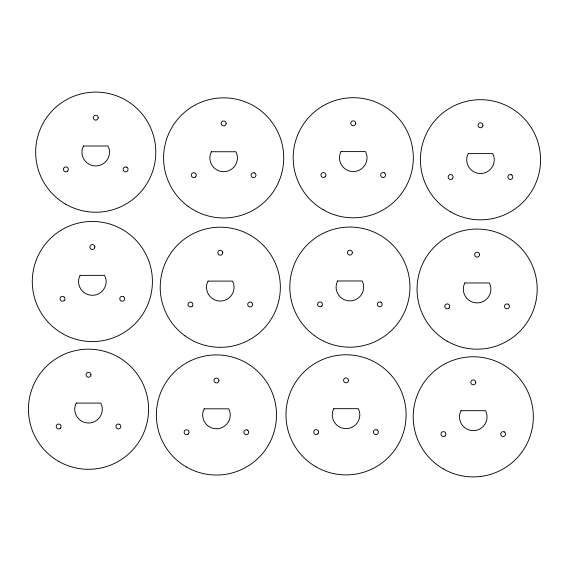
<?xml version="1.0" encoding="UTF-8"?>
<svg xmlns="http://www.w3.org/2000/svg" width="569" height="569" viewBox="0 0 569 569"><rect width="100%" height="100%" fill="white"/><g stroke="black" fill="none" stroke-linecap="round" stroke-linejoin="round"><path stroke-width="0.85" d="M98.188 117.698L98.11 118.338A2.461 2.461 0 0 1 93.352 118.338L93.266 117.698A2.461 2.461 0 0 1 95.727 115.237A2.461 2.461 0 0 1 98.188 117.698M94.817 247.053L94.731 247.693A2.461 2.461 0 0 1 89.98 247.693L89.895 247.053A2.461 2.461 0 0 1 92.356 244.592A2.461 2.461 0 0 1 94.817 247.053M90.976 374.772L90.891 375.412A2.461 2.461 0 0 1 86.132 375.412L86.054 374.772A2.461 2.461 0 0 1 88.515 372.311A2.461 2.461 0 0 1 90.976 374.772M226.113 123.437L226.028 124.07A2.461 2.461 0 0 1 221.277 124.07L221.192 123.437A2.461 2.461 0 0 1 223.653 120.977A2.461 2.461 0 0 1 226.113 123.437M222.742 252.792L222.657 253.433A2.461 2.461 0 0 1 217.906 253.433L217.82 252.792A2.461 2.461 0 0 1 220.281 250.332A2.461 2.461 0 0 1 222.742 252.792M218.901 380.512L218.816 381.152A2.461 2.461 0 0 1 214.058 381.152L213.98 380.512A2.461 2.461 0 0 1 216.44 378.051A2.461 2.461 0 0 1 218.901 380.512M355.717 123.295L355.632 123.935A2.461 2.461 0 0 1 350.881 123.935L350.796 123.295A2.461 2.461 0 0 1 353.257 120.834A2.461 2.461 0 0 1 355.717 123.295M352.346 252.65L352.261 253.29A2.461 2.461 0 0 1 347.51 253.29L347.424 252.65A2.461 2.461 0 0 1 349.885 250.189A2.461 2.461 0 0 1 352.346 252.65M348.505 380.377L348.42 381.01A2.461 2.461 0 0 1 343.662 381.01L343.576 380.377A2.461 2.461 0 0 1 346.037 377.916A2.461 2.461 0 0 1 348.505 380.377M482.946 125.301L482.868 125.941A2.461 2.461 0 0 1 478.109 125.941L478.024 125.301A2.461 2.461 0 0 1 480.485 122.84A2.461 2.461 0 0 1 482.946 125.301M479.575 254.656L479.489 255.296A2.461 2.461 0 0 1 474.738 255.296L474.653 254.656A2.461 2.461 0 0 1 477.114 252.195A2.461 2.461 0 0 1 479.575 254.656M475.734 382.375L475.648 383.015A2.461 2.461 0 0 1 470.89 383.015L470.812 382.375A2.461 2.461 0 0 1 473.273 379.914A2.461 2.461 0 0 1 475.734 382.375M83.487 146.005L82.413 148.594A13.784 13.784 0 0 0 95.727 165.942A13.784 13.784 0 0 0 109.042 148.594L107.975 146.005L83.487 146.005M80.115 275.36L79.041 277.949A13.784 13.784 0 0 0 92.356 295.304A13.784 13.784 0 0 0 105.67 277.949L104.604 275.36L80.115 275.36M76.267 403.08L75.2 405.669A13.784 13.784 0 0 0 88.515 423.023A13.784 13.784 0 0 0 101.83 405.669L100.756 403.08L76.267 403.08M211.412 151.745L210.338 154.334A13.784 13.784 0 0 0 223.653 171.682A13.784 13.784 0 0 0 236.967 154.334L235.9 151.745L211.412 151.745M208.041 281.1L206.967 283.689A13.784 13.784 0 0 0 220.281 301.044A13.784 13.784 0 0 0 233.596 283.689L232.529 281.1L208.041 281.1M204.193 408.819L203.126 411.408A13.784 13.784 0 0 0 216.44 428.763A13.784 13.784 0 0 0 229.755 411.408L228.681 408.819L204.193 408.819M341.009 151.603L339.942 154.192A13.784 13.784 0 0 0 353.257 171.546A13.784 13.784 0 0 0 366.571 154.192L365.497 151.603L341.009 151.603M337.637 280.965L336.571 283.547A13.784 13.784 0 0 0 349.885 300.901A13.784 13.784 0 0 0 363.2 283.547L362.126 280.965L337.637 280.965M333.797 408.684L332.723 411.266A13.784 13.784 0 0 0 346.037 428.621A13.784 13.784 0 0 0 359.359 411.266L358.285 408.684L333.797 408.684M468.244 153.609L467.17 156.198A13.784 13.784 0 0 0 480.485 173.545A13.784 13.784 0 0 0 493.8 156.198L492.733 153.609L468.244 153.609M464.873 282.964L463.799 285.553A13.784 13.784 0 0 0 477.114 302.907A13.784 13.784 0 0 0 490.428 285.553L489.361 282.964L464.873 282.964M461.025 410.683L459.958 413.272A13.784 13.784 0 0 0 473.273 430.626A13.784 13.784 0 0 0 486.587 413.272L485.513 410.683L461.025 410.683M67.626 171.134L67.114 171.525A2.461 2.461 0 0 1 63.749 170.622A2.461 2.461 0 0 1 64.653 167.258L65.243 167.016A2.461 2.461 0 0 1 67.626 171.134M195.551 176.874L195.039 177.265A2.461 2.461 0 0 1 191.675 176.362A2.461 2.461 0 0 1 192.578 172.997L193.168 172.756A2.461 2.461 0 0 1 195.551 176.874M64.254 300.489L63.742 300.88A2.461 2.461 0 0 1 60.378 299.977A2.461 2.461 0 0 1 61.281 296.613L61.872 296.371A2.461 2.461 0 0 1 64.254 300.489M325.148 176.731L324.643 177.123A2.461 2.461 0 0 1 321.279 176.219A2.461 2.461 0 0 1 322.182 172.862L322.772 172.613A2.461 2.461 0 0 1 325.148 176.731M192.18 306.229L191.668 306.62A2.461 2.461 0 0 1 188.303 305.717A2.461 2.461 0 0 1 189.207 302.352L189.797 302.111A2.461 2.461 0 0 1 192.18 306.229M60.406 428.208L59.901 428.599A2.461 2.461 0 0 1 56.537 427.696A2.461 2.461 0 0 1 57.441 424.339L58.031 424.09A2.461 2.461 0 0 1 60.406 428.208M452.383 178.737L451.871 179.128A2.461 2.461 0 0 1 448.507 178.225A2.461 2.461 0 0 1 449.41 174.861L450.001 174.619A2.461 2.461 0 0 1 452.383 178.737M321.777 306.086L321.272 306.478A2.461 2.461 0 0 1 317.907 305.581A2.461 2.461 0 0 1 318.811 302.217L319.401 301.968A2.461 2.461 0 0 1 321.777 306.086M188.332 433.948L187.827 434.339A2.461 2.461 0 0 1 184.463 433.436A2.461 2.461 0 0 1 185.359 430.079L185.956 429.83A2.461 2.461 0 0 1 188.332 433.948M449.012 308.092L448.5 308.483A2.461 2.461 0 0 1 445.136 307.58A2.461 2.461 0 0 1 446.039 304.216L446.629 303.974A2.461 2.461 0 0 1 449.012 308.092M317.936 433.806L317.424 434.197A2.461 2.461 0 0 1 314.067 433.301A2.461 2.461 0 0 1 314.963 429.936L315.56 429.687A2.461 2.461 0 0 1 317.936 433.806M445.164 435.811L444.659 436.203A2.461 2.461 0 0 1 441.295 435.299A2.461 2.461 0 0 1 442.198 431.942L442.789 431.693A2.461 2.461 0 0 1 445.164 435.811M511.559 174.861L510.969 174.619A2.461 2.461 0 0 0 508.594 178.737L509.099 179.128A2.461 2.461 0 0 0 512.463 178.225A2.461 2.461 0 0 0 511.559 174.861M384.331 172.862L383.741 172.613A2.461 2.461 0 0 0 381.358 176.731L381.87 177.123A2.461 2.461 0 0 0 385.234 176.219A2.461 2.461 0 0 0 384.331 172.862M254.727 172.997L254.137 172.756A2.461 2.461 0 0 0 251.761 176.874L252.266 177.265A2.461 2.461 0 0 0 255.63 176.362A2.461 2.461 0 0 0 254.727 172.997M508.188 304.216L507.598 303.974A2.461 2.461 0 0 0 505.222 308.092L505.727 308.483A2.461 2.461 0 0 0 509.091 307.58A2.461 2.461 0 0 0 508.188 304.216M126.802 167.258L126.211 167.016A2.461 2.461 0 0 0 123.836 171.134L124.341 171.525A2.461 2.461 0 0 0 127.705 170.622A2.461 2.461 0 0 0 126.802 167.258M380.96 302.217L380.369 301.968A2.461 2.461 0 0 0 377.987 306.086L378.499 306.478A2.461 2.461 0 0 0 381.863 305.581A2.461 2.461 0 0 0 380.96 302.217M251.356 302.352L250.765 302.111A2.461 2.461 0 0 0 248.39 306.229L248.895 306.62A2.461 2.461 0 0 0 252.259 305.717A2.461 2.461 0 0 0 251.356 302.352M504.347 431.942L503.757 431.693A2.461 2.461 0 0 0 501.374 435.811L501.886 436.203A2.461 2.461 0 0 0 505.251 435.299A2.461 2.461 0 0 0 504.347 431.942M123.43 296.613L122.84 296.371A2.461 2.461 0 0 0 120.464 300.489L120.969 300.88A2.461 2.461 0 0 0 124.334 299.977A2.461 2.461 0 0 0 123.43 296.613M377.119 429.936L376.522 429.687A2.461 2.461 0 0 0 374.146 433.806L374.658 434.197A2.461 2.461 0 0 0 378.015 433.301A2.461 2.461 0 0 0 377.119 429.936M247.515 430.079L246.918 429.83A2.461 2.461 0 0 0 244.542 433.948L245.054 434.339A2.461 2.461 0 0 0 248.418 433.436A2.461 2.461 0 0 0 247.515 430.079M119.59 424.339L118.999 424.09A2.461 2.461 0 0 0 116.617 428.208L117.129 428.599A2.461 2.461 0 0 0 120.493 427.696A2.461 2.461 0 0 0 119.59 424.339M316.008 466.85A60.065 60.065 0 0 0 406.102 414.837A60.065 60.065 0 0 0 316.008 362.823A60.065 60.065 0 0 0 316.008 466.85M443.237 468.856A60.065 60.065 0 0 0 533.338 416.842A60.065 60.065 0 0 0 443.237 364.821A60.065 60.065 0 0 0 443.237 468.856M186.404 466.993A60.065 60.065 0 0 0 276.498 414.979A60.065 60.065 0 0 0 186.404 362.958A60.065 60.065 0 0 0 186.404 466.993M314.579 335.71A60.065 60.065 0 0 0 409.616 293.398A60.065 60.065 0 0 0 325.454 232.244A60.065 60.065 0 0 0 314.579 335.71M58.479 461.253A60.065 60.065 0 0 0 148.58 409.239A60.065 60.065 0 0 0 58.479 357.218A60.065 60.065 0 0 0 58.479 461.253M323.228 209.776A60.065 60.065 0 0 0 413.322 157.762A60.065 60.065 0 0 0 323.228 105.742A60.065 60.065 0 0 0 323.228 209.776M450.456 211.782A60.065 60.065 0 0 0 540.55 159.761A60.065 60.065 0 0 0 450.456 107.747A60.065 60.065 0 0 0 450.456 211.782M62.327 333.534A60.065 60.065 0 0 0 152.421 281.513A60.065 60.065 0 0 0 62.327 229.499A60.065 60.065 0 0 0 62.327 333.534M65.698 204.179A60.065 60.065 0 0 0 155.792 152.158A60.065 60.065 0 0 0 65.698 100.144A60.065 60.065 0 0 0 65.698 204.179M447.085 341.137A60.065 60.065 0 0 0 537.179 289.116A60.065 60.065 0 0 0 447.085 237.102A60.065 60.065 0 0 0 447.085 341.137M184.975 335.845A60.065 60.065 0 0 0 280.019 293.533A60.065 60.065 0 0 0 195.85 232.387A60.065 60.065 0 0 0 184.975 335.845M188.346 206.49A60.065 60.065 0 0 0 283.39 164.178A60.065 60.065 0 0 0 199.221 103.032A60.065 60.065 0 0 0 188.346 206.49"/></g></svg>
